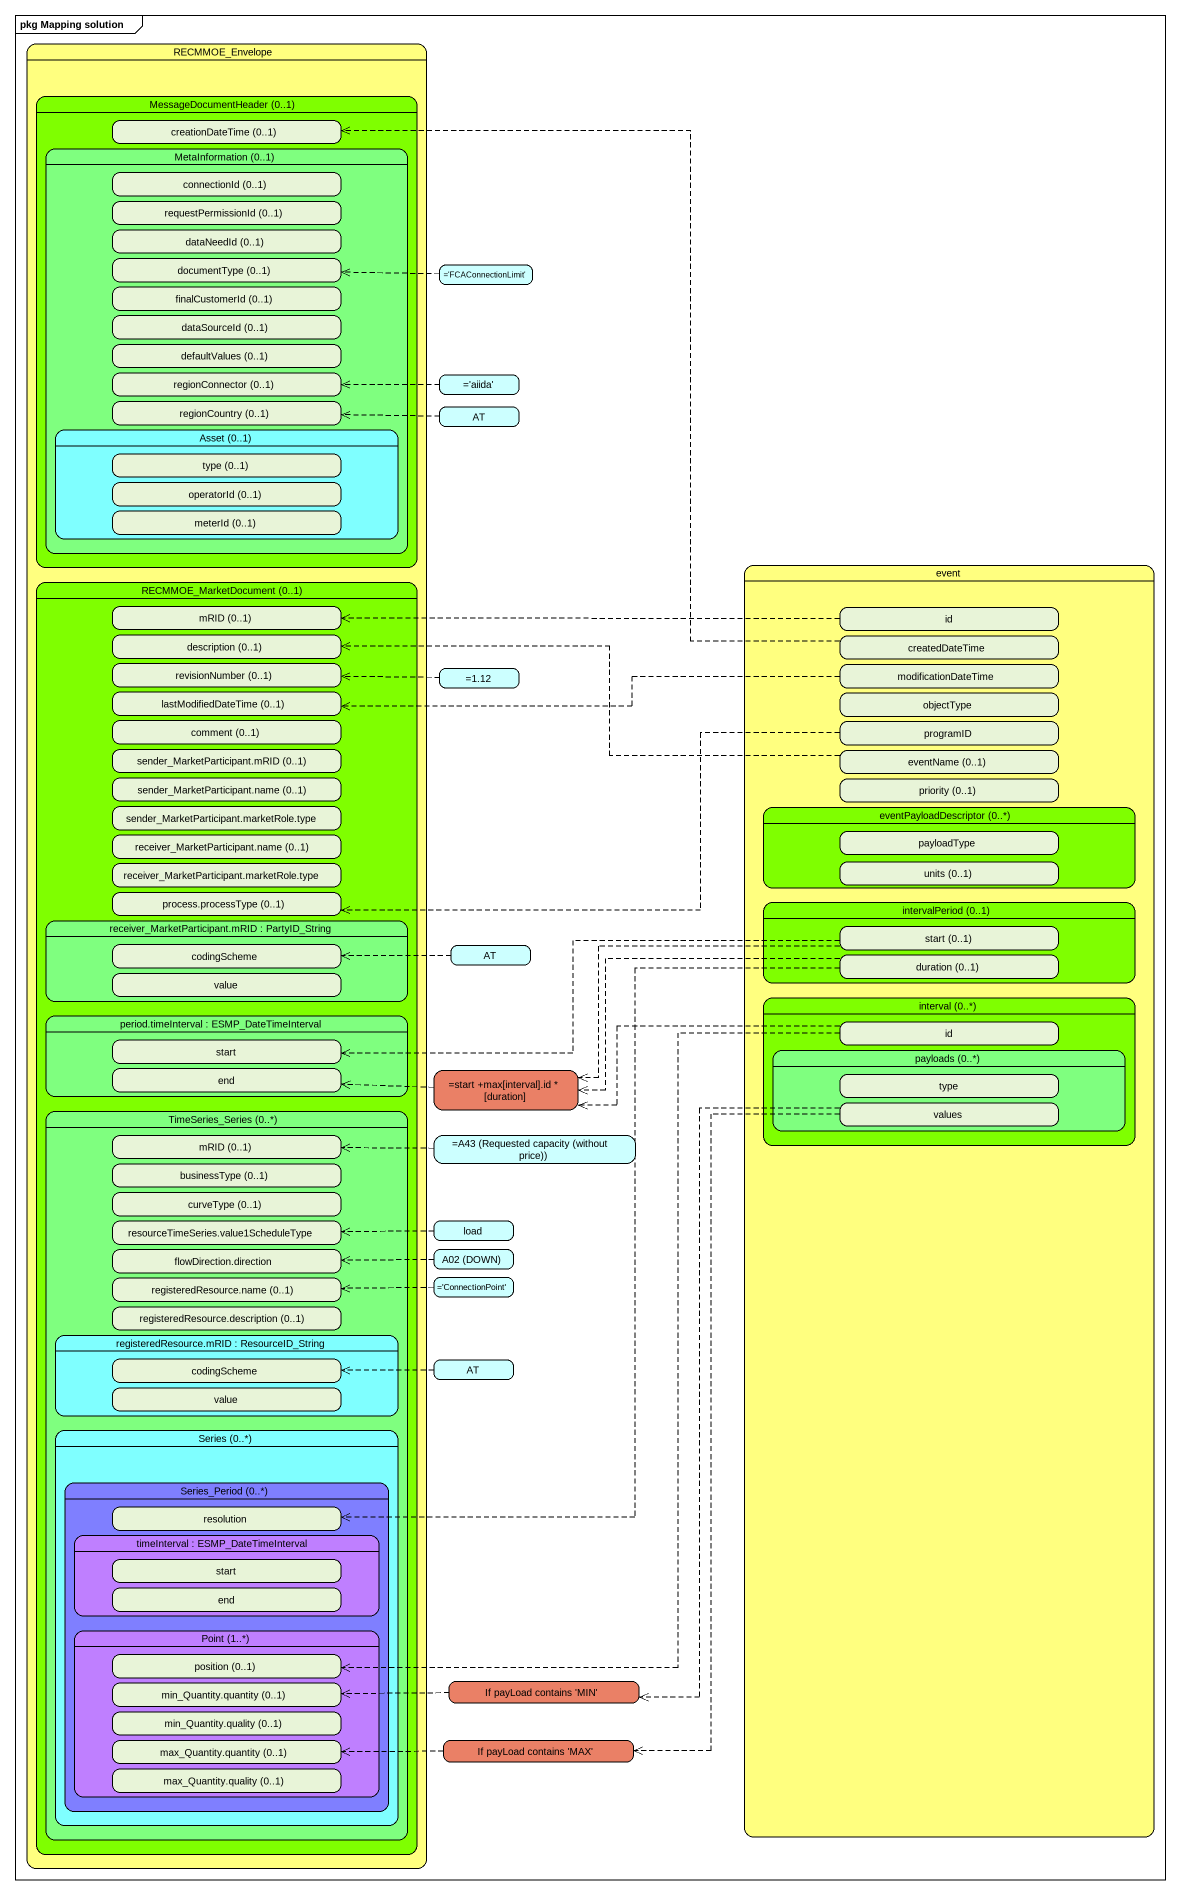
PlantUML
@startuml
mainframe pkg Mapping solution
hide empty description
state RECMMOE_Envelope #FFFF7F {
  state "MessageDocumentHeader (0..1)" as MessageDocumentHeader_0_1 #7FFF00 {
    state "MetaInformation (0..1)" as MetaInformation_0_1 #7FFF7F {
      state "connectionId (0..1)" as connectionId_0_1
      state "dataNeedId (0..1)" as dataNeedId_0_1
      state "requestPermissionId (0..1)" as requestPermissionId_0_1
      state "documentType (0..1)" as documentType_0_1
      state "dataSourceId (0..1)" as dataSourceId_0_1
      state "finalCustomerId (0..1)" as finalCustomerId_0_1
      state "defaultValues (0..1)" as defaultValues_0_1
      state "regionCountry (0..1)" as regionCountry_0_1
      state "regionConnector (0..1)" as regionConnector_0_1
      state "Asset (0..1)" as Asset_0_1 #7FFFFF {
        state "operatorId (0..1)" as operatorId_0_1
        state "type (0..1)" as type_0_1
        state "meterId (0..1)" as meterId_0_1
      }
    }
    state "creationDateTime (0..1)" as creationDateTime_0_1
  }
  state "RECMMOE_MarketDocument (0..1)" as RECMMOE_MarketDocument_0_1 #7FFF00 {
    state "mRID (0..1)" as mRID_0_1
    state "revisionNumber (0..1)" as revisionNumber_0_1
    state "description (0..1)" as description_0_1
    state "lastModifiedDateTime (0..1)" as lastModifiedDateTime_0_1
    state "comment (0..1)" as comment_0_1
    state "sender_MarketParticipant.mRID (0..1)" as sender_MarketParticipant
    state "sender_MarketParticipant.name (0..1)" as sender_MarketParticipant_2
    state "sender_MarketParticipant.marketRole.type" as sender_MarketParticipant_3
    state "receiver_MarketParticipant.name (0..1)" as receiver_MarketParticipant
    state "receiver_MarketParticipant.marketRole.type" as receiver_MarketParticipant_2
    state "receiver_MarketParticipant.mRID : PartyID_String" as receiver_MarketParticipant_3 #7FFF7F {
      state codingScheme
      state value
    }
    state "process.processType (0..1)" as process_processType_0_1
    state "period.timeInterval : ESMP_DateTimeInterval" as period_timeInterval_ESMP #7FFF7F {
      state "start" as start_
      state "end" as end_
    }
    state "TimeSeries_Series (0..*)" as TimeSeries_Series_0 #7FFF7F {
      state "mRID (0..1)" as mRID_0_1_2
      state "businessType (0..1)" as businessType_0_1
      state "resourceTimeSeries.value1ScheduleType" as resourceTimeSeries
      state "curveType (0..1)" as curveType_0_1
      state "flowDirection.direction" as flowDirection_direction
      state "registeredResource.name (0..1)" as registeredResource_name_0_1
      state "registeredResource.description (0..1)" as registeredResource
      state "registeredResource.mRID : ResourceID_String" as registeredResource_mRID #7FFFFF {
        state "value" as value_2
        state "codingScheme" as codingScheme_2
      }
      state "Series (0..*)" as Series_0 #7FFFFF {
        state "Series_Period (0..*)" as Series_Period_0 #7F7FFF {
          state resolution
          state "timeInterval : ESMP_DateTimeInterval" as timeInterval_ESMP #BF7FFF {
            state "start" as start__2
            state "end" as end__2
          }
          state "Point (1..*)" as Point_1 #BF7FFF {
            state "min_Quantity.quantity (0..1)" as min_Quantity_quantity_0_1
            state "position (0..1)" as position_0_1
            state "min_Quantity.quality (0..1)" as min_Quantity_quality_0_1
            state "max_Quantity.quality (0..1)" as max_Quantity_quality_0_1
            state "max_Quantity.quantity (0..1)" as max_Quantity_quantity_0_1
          }
        }
      }
    }
  }
}
state "='FCAConnectionLimit'" as FCAConnectionLimit #CCFFFF
state "='aiida'" as aiida #CCFFFF
state AT #CCFFFF
state event #FFFF7F {
  state id
  state createdDateTime
  state modificationDateTime
  state objectType
  state programID
  state "eventName (0..1)" as eventName_0_1
  state "priority (0..1)" as priority_0_1
  state "eventPayloadDescriptor (0..*)" as eventPayloadDescriptor_0 #7FFF00 {
    state payloadType
    state "units (0..1)" as units_0_1
  }
  state "intervalPeriod (0..1)" as intervalPeriod_0_1 #7FFF00 {
    state "start (0..1)" as start_0_1
    state "duration (0..1)" as duration_0_1
  }
  state "interval (0..*)" as interval_0 #7FFF00 {
    state "payloads (0..*)" as payloads_0 #7FFF7F {
      state type
      state values
    }
    state "id" as id_2
  }
}
state "=1.12" as s1_12 #CCFFFF
state "AT" as AT_2 #CCFFFF
state "=start +max[interval].id * [duration]" as start_max_interval_id #EA8066
state "=A43 (Requested capacity (without price))" as A43_Requested_capacity #CCFFFF
state load #CCFFFF
state "A02 (DOWN)" as A02_DOWN #CCFFFF
state "='ConnectionPoint'" as ConnectionPoint #CCFFFF
state "AT" as AT_3 #CCFFFF
state "If payLoad contains 'MIN'" as If_payLoad_contains_MIN #EA8066
state "If payLoad contains 'MAX'" as If_payLoad_contains_MAX #EA8066
FCAConnectionLimit -left[dashed]-> documentType_0_1
aiida -left[dashed]-> regionConnector_0_1
AT -left[dashed]-> regionCountry_0_1
id -left[dashed]-> mRID_0_1
createdDateTime -up[dashed]-> creationDateTime_0_1
modificationDateTime -left[dashed]-> lastModifiedDateTime_0_1
s1_12 -left[dashed]-> revisionNumber_0_1
programID -left[dashed]-> process_processType_0_1
eventName_0_1 -left[dashed]-> description_0_1
AT_2 -left[dashed]-> codingScheme
start_0_1 -left[dashed]-> start_
start_0_1 -left[dashed]-> start_max_interval_id
duration_0_1 -left[dashed]-> start_max_interval_id
duration_0_1 -[dashed]-> resolution
id_2 -left[dashed]-> start_max_interval_id
id_2 -[dashed]-> position_0_1
start_max_interval_id -left[dashed]-> end_
A43_Requested_capacity -left[dashed]-> mRID_0_1_2
values -[dashed]-> If_payLoad_contains_MIN
values -[dashed]-> If_payLoad_contains_MAX
load -left[dashed]-> resourceTimeSeries
A02_DOWN -left[dashed]-> flowDirection_direction
ConnectionPoint -left[dashed]-> registeredResource_name_0_1
AT_3 -left[dashed]-> codingScheme_2
If_payLoad_contains_MIN -left[dashed]-> min_Quantity_quantity_0_1
If_payLoad_contains_MAX -left[dashed]-> max_Quantity_quantity_0_1
@enduml
